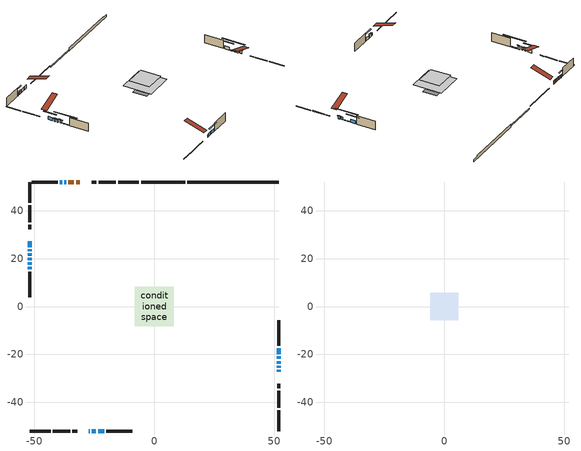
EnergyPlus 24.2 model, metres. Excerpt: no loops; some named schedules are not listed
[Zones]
conditioned space
 floor adiabatic (Floor2 construction): -3.17,-3.17 -3.17,3.17 3.17,3.17 3.17,-3.17 z0.66
 floor adiabatic (AdiabaticFloorConstruction): -8.2,-8.2 -8.2,8.2 8.2,8.2 8.2,-8.2 z3.1
 floor foundation (Slab1 construction): -5.54,-4.01 -5.54,4.01 5.54,4.01 5.54,-4.01 z-1.07
 floor foundation (Slab2 construction): -3.17,-3.17 -3.17,3.17 3.17,3.17 3.17,-3.17 z-0.65
 wall outside (RimJoist1 construction): -6.37,51.98 -15.1,51.98 / -51.98,-51.98 -43.25,-51.98 / -51.98,51.98 -51.98,43.25 / 51.98,-51.98 51.98,-43.25 z0.66:0.96
 wall outside (RimJoist2 construction): -16.03,51.98 -23.19,51.98 / -42.32,-51.98 -35.16,-51.98 / -51.98,42.32 -51.98,35.16 / 51.98,-42.32 51.98,-35.16 z0.66:0.96
 wall outside (RimJoist3 construction): -24.12,51.98 -26.17,51.98 / -34.23,-51.98 -32.18,-51.98 / -51.98,34.23 -51.98,32.18 / 51.98,-34.23 51.98,-32.18 z0.66:0.96
 wall outside (AdiabaticWallConstruction 1): -31.01,51.98 -32.65,51.98 / -33.58,51.98 -35.82,51.98 z0.66:2.69
 wall outside (AdiabaticWallConstruction): -27.34,-51.98 -26.93,-51.98 z0.66:1.88; -51.98,27.34 -51.98,24.83 / 51.98,-27.34 51.98,-26.5 / -26,-51.98 -24.33,-51.98 / -51.98,23.9 -51.98,23.06 / 51.98,-19.92 51.98,-17.4 / -23.4,-51.98 -20.88,-51.98 z0.66:2.44; 51.98,-25.58 51.98,-24.74 / -36.74,51.98 -37.58,51.98 / -51.98,22.13 -51.98,21.29 / -38.51,51.98 -39.35,51.98 z0.66:2.24; -51.98,20.37 -51.98,19.4 z0.66:2.19; 51.98,-23.81 51.98,-22.79 / 51.98,-21.86 51.98,-20.84 / -51.98,18.47 -51.98,17.45 / -51.98,16.53 -51.98,15.51 z0.66:1.12
 wall outside (Wall1 construction): -40.28,51.98 -51.05,51.98 / -19.95,-51.98 -9.19,-51.98 / -51.98,14.58 -51.98,3.81 / 51.98,-16.47 51.98,-5.71 z0.66:5.54
 wall foundation (FoundationWall1 construction): 13.78,51.98,-1.07 13.78,51.98,0.66 48.16,51.98,0.66 48.16,51.98,0.17 51.98,51.98,0.17 51.98,51.98,-1.07
 wall foundation (FoundationWall2 construction): 12.85,51.98 -5.44,51.98 z-0.65:0.11
 window (WindowConstruction 11): -27.34,-51.98 -26.93,-51.98 z0.66:1.88
 window (WindowConstruction 3): -51.98,27.34 -51.98,24.83 z0.66:2.44
 window (WindowConstruction 4): 51.98,-27.34 51.98,-26.5 z0.66:2.44
 window (WindowConstruction 5): 51.98,-25.57 51.98,-24.74 z0.66:2.24
 window (WindowConstruction 6): -36.75,51.98 -37.58,51.98 z0.66:2.24
 window (WindowConstruction 7): -26,-51.98 -24.33,-51.98 z0.66:2.44
 window (WindowConstruction 8): -51.98,23.9 -51.98,23.06 z0.66:2.44
 window (WindowConstruction 9): -51.98,22.13 -51.98,21.29 z0.66:2.24
 window (WindowConstruction 10): -51.98,20.36 -51.98,19.4 z0.66:2.18
 window (WindowConstruction 12): 51.98,-23.81 51.98,-22.79 z0.66:1.12
 window (WindowConstruction 13): 51.98,-21.86 51.98,-20.85 z0.66:1.12
 window (WindowConstruction 14): -51.98,18.47 -51.98,17.45 z0.66:1.12
 window (WindowConstruction 15): -51.98,16.52 -51.98,15.51 z0.66:1.12
 window (WindowConstruction): 51.98,-19.92 51.98,-17.4 z0.66:2.44
 window (WindowConstruction 1): -38.51,51.98 -39.35,51.98 z0.66:2.24
 window (WindowConstruction 2): -23.4,-51.98 -20.88,-51.98 z0.66:2.44
 door (Door): -31.01,51.98 -32.65,51.98 z0.66:2.69
 door (Door 1): -33.58,51.98 -35.82,51.98 z0.66:2.69
 ceiling adiabatic (AdiabaticFloorConstruction): 8.2,-8.2 8.2,8.2 -8.2,8.2 -8.2,-8.2 z3.1
attic - vented
 floor to conditioned space (Floor1 construction Reversed): -5.81,-5.81 -5.81,5.81 5.81,5.81 5.81,-5.81 z5.54
 roof outside (Roof1 construction): -30.08,51.98,5.54 -30.08,40.67,9.31 -27.1,40.67,9.31 -27.1,51.98,5.54; -28.27,-51.98,5.54 -28.27,-40.67,9.31 -31.25,-40.67,9.31 -31.25,-51.98,5.54; -51.98,28.27,5.54 -40.67,28.27,9.31 -40.67,31.25,9.31 -51.98,31.25,5.54; 51.98,-28.27,5.54 40.67,-28.27,9.31 40.67,-31.25,9.31 51.98,-31.25,5.54
shading: -51.98,22.29 -51.98,29.88 -52.39,29.88 -52.39,22.29 z4.98; 51.98,-26.3 51.98,-27.54 52.39,-27.54 52.39,-26.3 z2.64; 51.98,-24.54 51.98,-25.78 52.39,-25.78 52.39,-24.54 z2.44; -37.78,51.98 -36.54,51.98 -36.54,52.39 -37.78,52.39 z2.44; -24.13,-51.98 -26.2,-51.98 -26.2,-52.39 -24.13,-52.39 z2.64; -51.98,22.86 -51.98,24.1 -52.39,24.1 -52.39,22.86 z2.64; -51.98,21.09 -51.98,22.33 -52.39,22.33 -52.39,21.09 z2.44; -51.98,18.74 -51.98,21.03 -52.13,21.03 -52.13,18.74 z2.85; 51.98,-17.51 51.98,-29.09 52.39,-29.09 52.39,-17.51 z6.4; 51.98,-15.57 51.98,-27.14 52.39,-27.14 52.39,-15.57 z6.4; -51.98,12.17 -51.98,23.75 -52.39,23.75 -52.39,12.17 z6.4; -51.98,10.23 -51.98,21.8 -52.39,21.8 -52.39,10.23 z6.4; 51.98,-14.86 51.98,-22.46 52.39,-22.46 52.39,-14.86 z4.98; -41.89,51.98 -35.97,51.98 -35.97,52.39 -41.89,52.39 z4.77; -18.34,-51.98 -25.94,-51.98 -25.94,-52.39 -18.34,-52.39 z4.98
[Building]
Building 1: Terrain=Suburbs
[Site:Location]
Erieau AUT_ON: Latitude {deg}=42.25; Longitude {deg}=-81.9; Time Zone {hr}=-5; Elevation {m}=178; Keep Site Location Information=Yes
[Site:GroundTemperature:Shallow]
5.2292, 3.30147, 3.1471, 4.0619, 7.73432, 11.3896, 14.5586, 16.5661, 16.7366, 15.1039, 12.0157, 8.47254
[Site:WaterMainsTemperature]
Calculation Method=Schedule; Temperature Schedule=mains temperature schedule
[Material] Roughness=Rough; Thermal Absorptance=0.9
Name | Thickness {m} | Conductivity {W/m-K} | Density {kg/m3} | Specific Heat {J/kg-K} | Solar Absorptance | Visible Absorptance
asphalt or fiberglass shingles | 0.00635 | 0.162714 | 1121.4 | 1465.45 | 0.4 | 0.4
ceiling loosefill ins | 0.0846667 | 0.0480833 | 16.02 | 1046.75 | 0.7 | 0.7
ceiling stud and cavity | 0.1397 | 0.0899514 | 65.682 | 1177.47 | 0.7 | 0.7
concrete 4.0 in. | 0.1016 | 1.803125 | 2242.8 | 837.4 | 0.7 | 0.7
concrete 8.0 in. | 0.2032 | 1.803125 | 2242.8 | 837.4 | 0.7 | 0.7
door material | 0.04445 | 0.188738 | 512.64 | 1214.23 | 0.7 | 0.7
door material 1 | 0.04445 | 0.0451087 | 512.64 | 1214.23 | 0.7 | 0.7
exterior vertical ins | 0.013954 | 0.029427 | 32.04 | 1214.23 | 0.7 | 0.7
exterior vertical ins 1 | 0.0134723 | 0.029427 | 32.04 | 1214.23 | 0.7 | 0.7
floor covering | 0.0127 | 9.015625 | 54.468 | 1339.84 | 0.6 | 0.6
floor covering 1 | 0.0127 | 0.0433444 | 54.468 | 1339.84 | 0.6 | 0.6
floor rigid ins; wall rigid ins | 0.512978 | 0.029427 | 32.04 | 1214.23 | 0.7 | 0.7
floor stud and cavity | 0.0889 | 0.352566 | 50.32683 | 1063.81 | 0.7 | 0.7
floor stud and cavity 1 | 0.1397 | 1.75129 | 37.0049 | 1207.88 | 0.7 | 0.7
furniture material conditioned space 1 | 0.1524 | 0.115458 | 640.8 | 1214.23 | 0.6 | 0.6
gypsum board | 0.00254 | 0.160291 | 801 | 837.4 | 0.6 | 0.6
gypsum board 1 | 0.0127 | 0.160291 | 801 | 837.4 | 0.6 | 0.6
gypsum board 2 | 0.0127 | 0.160291 | 801 | 837.4 | 0.7 | 0.7
osb sheathing 0.75 in. | 0.01905 | 0.115458 | 512.64 | 1214.23 | 0.7 | 0.7
osb sheathing 2.0 in. | 0.0508 | 0.115458 | 512.64 | 1214.23 | 0.7 | 0.7
rim joist rigid ins | 0.051816 | 0.029427 | 32.04 | 1214.23 | 0.7 | 0.7
rim joist stud and cavity | 0.0508 | 0.107068 | 50.32683 | 1063.81 | 0.6 | 0.6
rim joist stud and cavity 1 | 0.0508 | 0.308293 | 125.044 | 1163.47 | 0.6 | 0.6
rim joist stud and cavity 2 | 0.0508 | 0.325695 | 125.044 | 1163.47 | 0.6 | 0.6
slab rigid ins | 0.00025908 | 0.029427 | 32.04 | 1214.23 | 0.7 | 0.7
wall stud and cavity | 0.0889 | 0.203401 | 50.32683 | 1063.81 | 0.7 | 0.7
wall stud and cavity 1 | 0.0889 | 0.380278 | 52.3479 | 1209.89 | 0.7 | 0.7
wall stud and cavity 2 | 0.0889 | 0.391764 | 83.0341 | 1211.67 | 0.7 | 0.7
wood siding | 0.00254 | 0.102417 | 544.68 | 1172.36 | 0.4 | 0.4
wood siding 1; wood siding 2; wood siding 3 | 0.0254 | 0.102417 | 544.68 | 1172.36 | 0.7 | 0.7
[WindowMaterial:SimpleGlazingSystem]
Name | U-Factor {W/m2-K} | Solar Heat Gain Coefficient
WindowMaterial | 2.455735 | 0.62
WindowMaterial 1 | 2.46368 | 0.61
WindowMaterial 2 | 2.44608 | 0.62
WindowMaterial 3 | 3.026374 | 0.54
WindowMaterial 4 | 3.003662 | 0.58
WindowMaterial 5 | 5.21638 | 0.66
[Construction]
AdiabaticFloorConstruction: floor stud and cavity 1, floor rigid ins, osb sheathing 0.75 in., floor covering 1
AdiabaticWallConstruction: wood siding 2, wall rigid ins, wall stud and cavity 1, gypsum board 1
AdiabaticWallConstruction 1: wood siding 3, wall rigid ins, wall stud and cavity 1, gypsum board 1
Door: door material
Door 1: door material 1
Floor1 construction Reversed: gypsum board 1, ceiling stud and cavity, ceiling loosefill ins
Floor2 construction: floor stud and cavity, floor covering
FoundationWall1 construction; FoundationWall2 construction: concrete 8.0 in., gypsum board 2
furniture construction conditioned space 1: furniture material conditioned space 1
PartitionWallConstruction: gypsum board 1, wall stud and cavity 2, gypsum board 1
RimJoist1 construction: wood siding 1, rim joist stud and cavity
RimJoist2 construction: wood siding 1, rim joist rigid ins, osb sheathing 2.0 in., rim joist stud and cavity 1
RimJoist3 construction: wood siding 1, rim joist rigid ins, osb sheathing 2.0 in., rim joist stud and cavity 2
Roof1 construction: asphalt or fiberglass shingles
Slab1 construction: slab rigid ins, concrete 4.0 in.
Slab2 construction: concrete 4.0 in.
Wall1 construction: wood siding, wall stud and cavity, gypsum board
WindowConstruction; WindowConstruction 2; WindowConstruction 3; WindowConstruction 4; WindowConstruction 7; WindowConstruction 8: WindowMaterial
WindowConstruction 1; WindowConstruction 5; WindowConstruction 6; WindowConstruction 9: WindowMaterial 1
WindowConstruction 10: WindowMaterial 2
WindowConstruction 11: WindowMaterial 3
WindowConstruction 12; WindowConstruction 14: WindowMaterial 4
WindowConstruction 13; WindowConstruction 15: WindowMaterial 5
[Zone] Multiplier=1; Part of Total Floor Area=Yes
Name | Volume {m3}
attic - vented | 82.5784
conditioned space | 887.6
[Space]
Name | Zone | Volume {m3}
attic - vented 1 | attic - vented | 82.5784
conditioned space 1 | conditioned space | 887.6
[ZoneInfiltration:EffectiveLeakageArea]
infil attic - vented 1: Zone or Space=attic - vented 1; Schedule=Always On Discrete; Effective Air Leakage Area {cm2}=6475.2; Stack Coefficient=0.000262222; Wind Coefficient=1.09409e-05
[ZoneMixing]
whole house fan mix: Zone or Space=attic - vented; Schedule=Always On Continuous; Design Flow Rate Calculation Method=Flow/Zone; Design Flow Rate {m3/s}=0; Source Zone or Space=conditioned space
[SurfaceProperty:ExposedFoundationPerimeter] Exposed Perimeter Calculation Method=TotalExposedPerimeter
Name | Total Exposed Perimeter {m}
Slab1 | 38.203
Slab2 | 18.288
[InternalMass] Zone or ZoneList=conditioned space; Space or SpaceList=conditioned space 1
Name | Construction | Surface Area {m2}
furniture mass conditioned space 1 | furniture construction conditioned space 1 | 175.18
partition wall mass | PartitionWallConstruction | 397.82
[Lights]
interior lighting: Zone or ZoneList or Space or SpaceList=conditioned space 1; Schedule=interior lighting schedule; Design Level Calculation Method=LightingLevel; Lighting Level {W}=343.2; Return Air Fraction=0; Fraction Radiant=0.6; Fraction Visible=0.2; Fraction Replaceable=1
[People]
occupants: Zone or ZoneList or Space or SpaceList=conditioned space 1; Number of People Schedule=occupants schedule; Number of People Calculation Method=People; Number of People=3; Fraction Radiant=0.314171; Sensible Heat Fraction=0.56303; Activity Level Schedule=occupants activity schedule; Carbon Dioxide Generation Rate {m3/s-W}=0; Enable ASHRAE 55 Comfort Warnings=No; Mean Radiant Temperature Calculation Type=EnclosureAveraged
[ElectricEquipment] Zone or ZoneList or Space or SpaceList=conditioned space 1; Design Level Calculation Method=EquipmentLevel
Name | Schedule | Design Level {W} | Fraction Latent | Fraction Radiant | Fraction Lost
clothes dryer | clothes dryer schedule | 140.772 | 0.015 | 0.081 | 0.85
clothes washer | clothes washer schedule | 32.1985 | 0.03 | 0.162 | 0.7
cooking range | cooking range schedule | 215.147 | 0.08 | 0.432 | 0.2
dishwasher | dishwasher schedule | 66.8632 | 0.3 | 0.18 | 0.4
fridge | fridge schedule | 72.9452 | 0 | 0.6 | 0
mech vent house fan | mech vent house fan schedule | 0 | 0 | 0 | 1
mech vent house fan cfis | mech vent house fan cfis schedule | 0 | 0 | 0 | 0
misc plug loads | misc plug loads schedule | 494.7 | 0.045 | 0.513 | 0.1
whole house fan | Always On Discrete | 0 | 0 | 0 | 1
[OtherEquipment] Zone or ZoneList or Space or SpaceList=conditioned space 1; Design Level Calculation Method=EquipmentLevel
Name | Fuel Type | Schedule | Design Level {W} | Fraction Latent | Fraction Radiant | Fraction Lost
clothes dryer 1 | Electricity | clothes dryer schedule | 0 | 0.015 | 0.081 | 0.85
cooking range 1 | Electricity | cooking range schedule | 0 | 0.08 | 0.432 | 0.2
general water use latent | None | general water use schedule | 62.594 | 1 | 0 | 0
general water use sensible | None | general water use schedule | -61.6891 | 0 | 0.6 | 0
mech vent house fan latent load | None | Always On Discrete | 0 | 1 | 0 | 0
mech vent house fan sensible load | None | Always On Discrete | 0 | 0 | 0 | 0
water heater energy adjustment1 | Electricity | Always On Discrete | 0.01 | 0 | 0 | 1
[ZoneInfiltration:DesignFlowRate] Zone or ZoneList or Space or SpaceList=conditioned space 1; Schedule=Always On Discrete; Design Flow Rate Calculation Method=Flow/Zone; Design Flow Rate {m3/s}=0
infil flow; natural vent flow; whole house fan flow
[Foundation:Kiva] Initial Indoor Air Temperature {C}=18; Wall Depth Below Slab {m}=0.2032; Custom Block X Position 1 {m}=0.2159; Custom Block Z Position 1 {m}=0
Name | Wall Height Above Grade {m} | Custom Block Material Name 1 | Custom Block Depth 1 {m}
Foundation Kiva 1 | 0.660014 | exterior vertical ins | 1.73001
Foundation Kiva 2 | 0.110002 | exterior vertical ins 1 | 0.759988
[Foundation:Kiva:Settings]
Soil Conductivity {W/m-K}=0.849921; Soil Density {kg/m3}=1842.3; Soil Specific Heat {J/kg-K}=418.7; Ground Solar Absorptivity=0.9; Ground Thermal Absorptivity=0.9; Ground Surface Roughness {m}=0.03; Far-Field Width {m}=40; Deep-Ground Boundary Condition=ZeroFlux; Deep-Ground Depth {m}=40; Minimum Cell Dimension {m}=0.2; Maximum Cell Growth Coefficient=3; Simulation Timestep=Timestep
[Exterior:Lights]
exterior lighting: Schedule=exterior lighting schedule; Design Level {W}=75.6
[Schedule:Constant]
Name | Hourly Value
Always On Continuous; mech vent house fan schedule; mech vent house fan cfis schedule; Always On Discrete | 1
occupants activity schedule | 117.228
fridge schedule | 0
[Schedule:Week:Daily]
interior lighting schedule Week Rule - Jan1-Jan27: interior lighting schedule day, interior lighting schedule day, interior lighting schedule day, interior lighting schedule day, interior lighting schedule day, interior lighting schedule day, interior lighting schedule day, interior lighting schedule default day, interior lighting schedule default day, interior lighting schedule default day, interior lighting schedule default day, interior lighting schedule default day
interior lighting schedule Week Rule - Jan28-Feb3: interior lighting schedule day, interior lighting schedule day, interior lighting schedule day, interior lighting schedule day, interior lighting schedule day 1, interior lighting schedule day 1, interior lighting schedule day 1, interior lighting schedule default day, interior lighting schedule default day, interior lighting schedule default day, interior lighting schedule default day, interior lighting schedule default day
interior lighting schedule Week Rule - Feb4-Feb24: interior lighting schedule day 1, interior lighting schedule day 1, interior lighting schedule day 1, interior lighting schedule day 1, interior lighting schedule day 1, interior lighting schedule day 1, interior lighting schedule day 1, interior lighting schedule default day, interior lighting schedule default day, interior lighting schedule default day, interior lighting schedule default day, interior lighting schedule default day
interior lighting schedule Week Rule - Feb25-Mar3: interior lighting schedule day 1, interior lighting schedule day 1, interior lighting schedule day 1, interior lighting schedule day 1, interior lighting schedule day 2, interior lighting schedule day 2, interior lighting schedule day 2, interior lighting schedule default day, interior lighting schedule default day, interior lighting schedule default day, interior lighting schedule default day, interior lighting schedule default day
interior lighting schedule Week Rule - Mar4-Mar31: interior lighting schedule day 2, interior lighting schedule day 2, interior lighting schedule day 2, interior lighting schedule day 2, interior lighting schedule day 2, interior lighting schedule day 2, interior lighting schedule day 2, interior lighting schedule default day, interior lighting schedule default day, interior lighting schedule default day, interior lighting schedule default day, interior lighting schedule default day
interior lighting schedule Week Rule - Apr1-Apr28: interior lighting schedule day 3, interior lighting schedule day 3, interior lighting schedule day 3, interior lighting schedule day 3, interior lighting schedule day 3, interior lighting schedule day 3, interior lighting schedule day 3, interior lighting schedule default day, interior lighting schedule default day, interior lighting schedule default day, interior lighting schedule default day, interior lighting schedule default day
interior lighting schedule Week Rule - Apr29-May5: interior lighting schedule day 3, interior lighting schedule day 3, interior lighting schedule day 4, interior lighting schedule day 4, interior lighting schedule day 4, interior lighting schedule day 4, interior lighting schedule day 4, interior lighting schedule default day, interior lighting schedule default day, interior lighting schedule default day, interior lighting schedule default day, interior lighting schedule default day
interior lighting schedule Week Rule - May6-May26: interior lighting schedule day 4, interior lighting schedule day 4, interior lighting schedule day 4, interior lighting schedule day 4, interior lighting schedule day 4, interior lighting schedule day 4, interior lighting schedule day 4, interior lighting schedule default day, interior lighting schedule default day, interior lighting schedule default day, interior lighting schedule default day, interior lighting schedule default day
interior lighting schedule Week Rule - May27-Jun2: interior lighting schedule day 4, interior lighting schedule day 4, interior lighting schedule day 4, interior lighting schedule day 4, interior lighting schedule day 4, interior lighting schedule day 5, interior lighting schedule day 5, interior lighting schedule default day, interior lighting schedule default day, interior lighting schedule default day, interior lighting schedule default day, interior lighting schedule default day
interior lighting schedule Week Rule - Jun3-Jun30: interior lighting schedule day 5, interior lighting schedule day 5, interior lighting schedule day 5, interior lighting schedule day 5, interior lighting schedule day 5, interior lighting schedule day 5, interior lighting schedule day 5, interior lighting schedule default day, interior lighting schedule default day, interior lighting schedule default day, interior lighting schedule default day, interior lighting schedule default day
interior lighting schedule Week Rule - Jul1-Jul28: interior lighting schedule day 6, interior lighting schedule day 6, interior lighting schedule day 6, interior lighting schedule day 6, interior lighting schedule day 6, interior lighting schedule day 6, interior lighting schedule day 6, interior lighting schedule default day, interior lighting schedule default day, interior lighting schedule default day, interior lighting schedule default day, interior lighting schedule default day
interior lighting schedule Week Rule - Jul29-Aug4: interior lighting schedule day 6, interior lighting schedule day 6, interior lighting schedule day 6, interior lighting schedule day 7, interior lighting schedule day 7, interior lighting schedule day 7, interior lighting schedule day 7, interior lighting schedule default day, interior lighting schedule default day, interior lighting schedule default day, interior lighting schedule default day, interior lighting schedule default day
interior lighting schedule Week Rule - Aug5-Aug25: interior lighting schedule day 7, interior lighting schedule day 7, interior lighting schedule day 7, interior lighting schedule day 7, interior lighting schedule day 7, interior lighting schedule day 7, interior lighting schedule day 7, interior lighting schedule default day, interior lighting schedule default day, interior lighting schedule default day, interior lighting schedule default day, interior lighting schedule default day
interior lighting schedule Week Rule - Aug26-Sep1: interior lighting schedule day 7, interior lighting schedule day 7, interior lighting schedule day 7, interior lighting schedule day 7, interior lighting schedule day 7, interior lighting schedule day 7, interior lighting schedule day 8, interior lighting schedule default day, interior lighting schedule default day, interior lighting schedule default day, interior lighting schedule default day, interior lighting schedule default day
interior lighting schedule Week Rule - Sep2-Sep29: interior lighting schedule day 8, interior lighting schedule day 8, interior lighting schedule day 8, interior lighting schedule day 8, interior lighting schedule day 8, interior lighting schedule day 8, interior lighting schedule day 8, interior lighting schedule default day, interior lighting schedule default day, interior lighting schedule default day, interior lighting schedule default day, interior lighting schedule default day
interior lighting schedule Week Rule - Sep30-Oct6: interior lighting schedule day 8, interior lighting schedule day 9, interior lighting schedule day 9, interior lighting schedule day 9, interior lighting schedule day 9, interior lighting schedule day 9, interior lighting schedule day 9, interior lighting schedule default day, interior lighting schedule default day, interior lighting schedule default day, interior lighting schedule default day, interior lighting schedule default day
interior lighting schedule Week Rule - Oct7-Oct27: interior lighting schedule day 9, interior lighting schedule day 9, interior lighting schedule day 9, interior lighting schedule day 9, interior lighting schedule day 9, interior lighting schedule day 9, interior lighting schedule day 9, interior lighting schedule default day, interior lighting schedule default day, interior lighting schedule default day, interior lighting schedule default day, interior lighting schedule default day
interior lighting schedule Week Rule - Oct28-Nov3: interior lighting schedule day 9, interior lighting schedule day 9, interior lighting schedule day 9, interior lighting schedule day 9, interior lighting schedule day 10, interior lighting schedule day 10, interior lighting schedule day 10, interior lighting schedule default day, interior lighting schedule default day, interior lighting schedule default day, interior lighting schedule default day, interior lighting schedule default day
interior lighting schedule Week Rule - Nov4-Nov24: interior lighting schedule day 10, interior lighting schedule day 10, interior lighting schedule day 10, interior lighting schedule day 10, interior lighting schedule day 10, interior lighting schedule day 10, interior lighting schedule day 10, interior lighting schedule default day, interior lighting schedule default day, interior lighting schedule default day, interior lighting schedule default day, interior lighting schedule default day
interior lighting schedule Week Rule - Nov25-Dec1: interior lighting schedule day 10, interior lighting schedule day 10, interior lighting schedule day 10, interior lighting schedule day 10, interior lighting schedule day 10, interior lighting schedule day 10, interior lighting schedule day 11, interior lighting schedule default day, interior lighting schedule default day, interior lighting schedule default day, interior lighting schedule default day, interior lighting schedule default day
interior lighting schedule Week Rule - Dec2-Dec31: interior lighting schedule day 11, interior lighting schedule day 11, interior lighting schedule day 11, interior lighting schedule day 11, interior lighting schedule day 11, interior lighting schedule day 11, interior lighting schedule day 11, interior lighting schedule default day, interior lighting schedule default day, interior lighting schedule default day, interior lighting schedule default day, interior lighting schedule default day
occupants schedule Week Rule - Jan1-Dec31: occupants schedule day, occupants schedule day, occupants schedule day, occupants schedule day, occupants schedule day, occupants schedule day, occupants schedule day, occupants schedule default day, occupants schedule default day, occupants schedule default day, occupants schedule default day, occupants schedule default day
clothes dryer schedule Week Rule - Jan1-Dec31: clothes dryer schedule day, clothes dryer schedule day, clothes dryer schedule day, clothes dryer schedule day, clothes dryer schedule day, clothes dryer schedule day, clothes dryer schedule day, clothes dryer schedule default day, clothes dryer schedule default day, clothes dryer schedule default day, clothes dryer schedule default day, clothes dryer schedule default day
clothes washer schedule Week Rule - Jan1-Dec31: clothes washer schedule day, clothes washer schedule day, clothes washer schedule day, clothes washer schedule day, clothes washer schedule day, clothes washer schedule day, clothes washer schedule day, clothes washer schedule default day, clothes washer schedule default day, clothes washer schedule default day, clothes washer schedule default day, clothes washer schedule default day
cooking range schedule Week Rule - Jan1-Dec31: cooking range schedule day, cooking range schedule day, cooking range schedule day, cooking range schedule day, cooking range schedule day, cooking range schedule day, cooking range schedule day, cooking range schedule default day, cooking range schedule default day, cooking range schedule default day, cooking range schedule default day, cooking range schedule default day
dishwasher schedule Week Rule - Jan1-Dec31: dishwasher schedule day, dishwasher schedule day, dishwasher schedule day, dishwasher schedule day, dishwasher schedule day, dishwasher schedule day, dishwasher schedule day, dishwasher schedule default day, dishwasher schedule default day, dishwasher schedule default day, dishwasher schedule default day, dishwasher schedule default day
misc plug loads schedule Week Rule - Jan1-Dec31: misc plug loads schedule day, misc plug loads schedule day, misc plug loads schedule day, misc plug loads schedule day, misc plug loads schedule day, misc plug loads schedule day, misc plug loads schedule day, misc plug loads schedule default day, misc plug loads schedule default day, misc plug loads schedule default day, misc plug loads schedule default day, misc plug loads schedule default day
general water use schedule Week Rule - Jan1-Dec31: general water use schedule day, general water use schedule day, general water use schedule day, general water use schedule day, general water use schedule day, general water use schedule day, general water use schedule day, general water use schedule default day, general water use schedule default day, general water use schedule default day, general water use schedule default day, general water use schedule default day
exterior lighting schedule Week Rule - Jan1-Jan27: exterior lighting schedule day, exterior lighting schedule day, exterior lighting schedule day, exterior lighting schedule day, exterior lighting schedule day, exterior lighting schedule day, exterior lighting schedule day, exterior lighting schedule default day, exterior lighting schedule default day, exterior lighting schedule default day, exterior lighting schedule default day, exterior lighting schedule default day
exterior lighting schedule Week Rule - Jan28-Feb3: exterior lighting schedule day, exterior lighting schedule day, exterior lighting schedule day, exterior lighting schedule day, exterior lighting schedule day 1, exterior lighting schedule day 1, exterior lighting schedule day 1, exterior lighting schedule default day, exterior lighting schedule default day, exterior lighting schedule default day, exterior lighting schedule default day, exterior lighting schedule default day
exterior lighting schedule Week Rule - Feb4-Feb24: exterior lighting schedule day 1, exterior lighting schedule day 1, exterior lighting schedule day 1, exterior lighting schedule day 1, exterior lighting schedule day 1, exterior lighting schedule day 1, exterior lighting schedule day 1, exterior lighting schedule default day, exterior lighting schedule default day, exterior lighting schedule default day, exterior lighting schedule default day, exterior lighting schedule default day
exterior lighting schedule Week Rule - Feb25-Mar3: exterior lighting schedule day 1, exterior lighting schedule day 1, exterior lighting schedule day 1, exterior lighting schedule day 1, exterior lighting schedule day 2, exterior lighting schedule day 2, exterior lighting schedule day 2, exterior lighting schedule default day, exterior lighting schedule default day, exterior lighting schedule default day, exterior lighting schedule default day, exterior lighting schedule default day
exterior lighting schedule Week Rule - Mar4-Mar31: exterior lighting schedule day 2, exterior lighting schedule day 2, exterior lighting schedule day 2, exterior lighting schedule day 2, exterior lighting schedule day 2, exterior lighting schedule day 2, exterior lighting schedule day 2, exterior lighting schedule default day, exterior lighting schedule default day, exterior lighting schedule default day, exterior lighting schedule default day, exterior lighting schedule default day
exterior lighting schedule Week Rule - Apr1-Apr28: exterior lighting schedule day 3, exterior lighting schedule day 3, exterior lighting schedule day 3, exterior lighting schedule day 3, exterior lighting schedule day 3, exterior lighting schedule day 3, exterior lighting schedule day 3, exterior lighting schedule default day, exterior lighting schedule default day, exterior lighting schedule default day, exterior lighting schedule default day, exterior lighting schedule default day
exterior lighting schedule Week Rule - Apr29-May5: exterior lighting schedule day 3, exterior lighting schedule day 3, exterior lighting schedule day 4, exterior lighting schedule day 4, exterior lighting schedule day 4, exterior lighting schedule day 4, exterior lighting schedule day 4, exterior lighting schedule default day, exterior lighting schedule default day, exterior lighting schedule default day, exterior lighting schedule default day, exterior lighting schedule default day
exterior lighting schedule Week Rule - May6-May26: exterior lighting schedule day 4, exterior lighting schedule day 4, exterior lighting schedule day 4, exterior lighting schedule day 4, exterior lighting schedule day 4, exterior lighting schedule day 4, exterior lighting schedule day 4, exterior lighting schedule default day, exterior lighting schedule default day, exterior lighting schedule default day, exterior lighting schedule default day, exterior lighting schedule default day
exterior lighting schedule Week Rule - May27-Jun2: exterior lighting schedule day 4, exterior lighting schedule day 4, exterior lighting schedule day 4, exterior lighting schedule day 4, exterior lighting schedule day 4, exterior lighting schedule day 5, exterior lighting schedule day 5, exterior lighting schedule default day, exterior lighting schedule default day, exterior lighting schedule default day, exterior lighting schedule default day, exterior lighting schedule default day
exterior lighting schedule Week Rule - Jun3-Jun30: exterior lighting schedule day 5, exterior lighting schedule day 5, exterior lighting schedule day 5, exterior lighting schedule day 5, exterior lighting schedule day 5, exterior lighting schedule day 5, exterior lighting schedule day 5, exterior lighting schedule default day, exterior lighting schedule default day, exterior lighting schedule default day, exterior lighting schedule default day, exterior lighting schedule default day
exterior lighting schedule Week Rule - Jul1-Jul28: exterior lighting schedule day 6, exterior lighting schedule day 6, exterior lighting schedule day 6, exterior lighting schedule day 6, exterior lighting schedule day 6, exterior lighting schedule day 6, exterior lighting schedule day 6, exterior lighting schedule default day, exterior lighting schedule default day, exterior lighting schedule default day, exterior lighting schedule default day, exterior lighting schedule default day
exterior lighting schedule Week Rule - Jul29-Aug4: exterior lighting schedule day 6, exterior lighting schedule day 6, exterior lighting schedule day 6, exterior lighting schedule day 7, exterior lighting schedule day 7, exterior lighting schedule day 7, exterior lighting schedule day 7, exterior lighting schedule default day, exterior lighting schedule default day, exterior lighting schedule default day, exterior lighting schedule default day, exterior lighting schedule default day
exterior lighting schedule Week Rule - Aug5-Aug25: exterior lighting schedule day 7, exterior lighting schedule day 7, exterior lighting schedule day 7, exterior lighting schedule day 7, exterior lighting schedule day 7, exterior lighting schedule day 7, exterior lighting schedule day 7, exterior lighting schedule default day, exterior lighting schedule default day, exterior lighting schedule default day, exterior lighting schedule default day, exterior lighting schedule default day
exterior lighting schedule Week Rule - Aug26-Sep1: exterior lighting schedule day 7, exterior lighting schedule day 7, exterior lighting schedule day 7, exterior lighting schedule day 7, exterior lighting schedule day 7, exterior lighting schedule day 7, exterior lighting schedule day 8, exterior lighting schedule default day, exterior lighting schedule default day, exterior lighting schedule default day, exterior lighting schedule default day, exterior lighting schedule default day
exterior lighting schedule Week Rule - Sep2-Sep29: exterior lighting schedule day 8, exterior lighting schedule day 8, exterior lighting schedule day 8, exterior lighting schedule day 8, exterior lighting schedule day 8, exterior lighting schedule day 8, exterior lighting schedule day 8, exterior lighting schedule default day, exterior lighting schedule default day, exterior lighting schedule default day, exterior lighting schedule default day, exterior lighting schedule default day
exterior lighting schedule Week Rule - Sep30-Oct6: exterior lighting schedule day 8, exterior lighting schedule day 9, exterior lighting schedule day 9, exterior lighting schedule day 9, exterior lighting schedule day 9, exterior lighting schedule day 9, exterior lighting schedule day 9, exterior lighting schedule default day, exterior lighting schedule default day, exterior lighting schedule default day, exterior lighting schedule default day, exterior lighting schedule default day
exterior lighting schedule Week Rule - Oct7-Oct27: exterior lighting schedule day 9, exterior lighting schedule day 9, exterior lighting schedule day 9, exterior lighting schedule day 9, exterior lighting schedule day 9, exterior lighting schedule day 9, exterior lighting schedule day 9, exterior lighting schedule default day, exterior lighting schedule default day, exterior lighting schedule default day, exterior lighting schedule default day, exterior lighting schedule default day
exterior lighting schedule Week Rule - Oct28-Nov3: exterior lighting schedule day 9, exterior lighting schedule day 9, exterior lighting schedule day 9, exterior lighting schedule day 9, exterior lighting schedule day 10, exterior lighting schedule day 10, exterior lighting schedule day 10, exterior lighting schedule default day, exterior lighting schedule default day, exterior lighting schedule default day, exterior lighting schedule default day, exterior lighting schedule default day
[Schedule:Year]
interior lighting schedule: interior lighting schedule Week Rule - Jan1-Jan27, 1, 1, 1, 27, interior lighting schedule Week Rule - Jan28-Feb3, 1, 28, 2, 3, interior lighting schedule Week Rule - Feb4-Feb24, 2, 4, 2, 24, interior lighting schedule Week Rule - Feb25-Mar3, 2, 25, 3, 3, interior lighting schedule Week Rule - Mar4-Mar31, 3, 4, 3, 31, interior lighting schedule Week Rule - Apr1-Apr28, 4, 1, 4, 28, interior lighting schedule Week Rule - Apr29-May5, 4, 29, 5, 5, interior lighting schedule Week Rule - May6-May26, 5, 6, 5, 26, interior lighting schedule Week Rule - May27-Jun2, 5, 27, 6, 2, interior lighting schedule Week Rule - Jun3-Jun30, 6, 3, 6, 30, interior lighting schedule Week Rule - Jul1-Jul28, 7, 1, 7, 28, interior lighting schedule Week Rule - Jul29-Aug4, 7, 29, 8, 4, interior lighting schedule Week Rule - Aug5-Aug25, 8, 5, 8, 25, interior lighting schedule Week Rule - Aug26-Sep1, 8, 26, 9, 1, interior lighting schedule Week Rule - Sep2-Sep29, 9, 2, 9, 29, interior lighting schedule Week Rule - Sep30-Oct6, 9, 30, 10, 6, interior lighting schedule Week Rule - Oct7-Oct27, 10, 7, 10, 27, interior lighting schedule Week Rule - Oct28-Nov3, 10, 28, 11, 3, interior lighting schedule Week Rule - Nov4-Nov24, 11, 4, 11, 24, interior lighting schedule Week Rule - Nov25-Dec1, 11, 25, 12, 1, interior lighting schedule Week Rule - Dec2-Dec31, 12, 2, 12, 31
occupants schedule: occupants schedule Week Rule - Jan1-Dec31, 1, 1, 12, 31
clothes dryer schedule: clothes dryer schedule Week Rule - Jan1-Dec31, 1, 1, 12, 31
clothes washer schedule: clothes washer schedule Week Rule - Jan1-Dec31, 1, 1, 12, 31
cooking range schedule: cooking range schedule Week Rule - Jan1-Dec31, 1, 1, 12, 31
dishwasher schedule: dishwasher schedule Week Rule - Jan1-Dec31, 1, 1, 12, 31
misc plug loads schedule: misc plug loads schedule Week Rule - Jan1-Dec31, 1, 1, 12, 31
general water use schedule: general water use schedule Week Rule - Jan1-Dec31, 1, 1, 12, 31
exterior lighting schedule: exterior lighting schedule Week Rule - Jan1-Jan27, 1, 1, 1, 27, exterior lighting schedule Week Rule - Jan28-Feb3, 1, 28, 2, 3, exterior lighting schedule Week Rule - Feb4-Feb24, 2, 4, 2, 24, exterior lighting schedule Week Rule - Feb25-Mar3, 2, 25, 3, 3, exterior lighting schedule Week Rule - Mar4-Mar31, 3, 4, 3, 31, exterior lighting schedule Week Rule - Apr1-Apr28, 4, 1, 4, 28, exterior lighting schedule Week Rule - Apr29-May5, 4, 29, 5, 5, exterior lighting schedule Week Rule - May6-May26, 5, 6, 5, 26, exterior lighting schedule Week Rule - May27-Jun2, 5, 27, 6, 2, exterior lighting schedule Week Rule - Jun3-Jun30, 6, 3, 6, 30, exterior lighting schedule Week Rule - Jul1-Jul28, 7, 1, 7, 28, exterior lighting schedule Week Rule - Jul29-Aug4, 7, 29, 8, 4, exterior lighting schedule Week Rule - Aug5-Aug25, 8, 5, 8, 25, exterior lighting schedule Week Rule - Aug26-Sep1, 8, 26, 9, 1, exterior lighting schedule Week Rule - Sep2-Sep29, 9, 2, 9, 29, exterior lighting schedule Week Rule - Sep30-Oct6, 9, 30, 10, 6, exterior lighting schedule Week Rule - Oct7-Oct27, 10, 7, 10, 27, exterior lighting schedule Week Rule - Oct28-Nov3, 10, 28, 11, 3, exterior lighting schedule Week Rule - Nov4-Nov24, 11, 4, 11, 24, exterior lighting schedule Week Rule - Nov25-Dec1, 11, 25, 12, 1, exterior lighting schedule Week Rule - Dec2-Dec31, 12, 2, 12, 31
[Schedule:Compact]
mains temperature schedule: Through: 01/01, For: AllDays, Until: 24:00, 8.89333, Through: 01/02, For: AllDays, Until: 24:00, 8.82722, Through: 01/03, For: AllDays, Until: 24:00, 8.76167, Through: 01/04, For: AllDays, Until: 24:00, 8.69778, Through: 01/05, For: AllDays, Until: 24:00, 8.635, Through: 01/06, For: AllDays, Until: 24:00, 8.57333, Through: 01/07, For: AllDays, Until: 24:00, 8.51333, Through: 01/08, For: AllDays, Until: 24:00, 8.455, Through: 01/09, For: AllDays, Until: 24:00, 8.39778, Through: 01/10, For: AllDays, Until: 24:00, 8.34167, Through: 01/11, For: AllDays, Until: 24:00, 8.28722, Through: 01/12, For: AllDays, Until: 24:00, 8.23444, Through: 01/13, For: AllDays, Until: 24:00, 8.18278, Through: 01/14, For: AllDays, Until: 24:00, 8.13222, Through: 01/15, For: AllDays, Until: 24:00, 8.08389, Through: 01/16, For: AllDays, Until: 24:00, 8.03667, Through: 01/17, For: AllDays, Until: 24:00, 7.99111, Through: 01/18, For: AllDays, Until: 24:00, 7.94667, Through: 01/19, For: AllDays, Until: 24:00, 7.90389, Through: 01/20, For: AllDays, Until: 24:00, 7.86278, Through: 01/21, For: AllDays, Until: 24:00, 7.82333, Through: 01/22, For: AllDays, Until: 24:00, 7.78556, Through: 01/23, For: AllDays, Until: 24:00, 7.74889, Through: 01/24, For: AllDays, Until: 24:00, 7.71444, Through: 01/25, For: AllDays, Until: 24:00, 7.68111, Through: 01/26, For: AllDays, Until: 24:00, 7.64944, Through: 01/27, For: AllDays, Until: 24:00, 7.61944, Through: 01/28, For: AllDays, Until: 24:00, 7.59111, Through: 01/29, For: AllDays, Until: 24:00, 7.56444, Through: 01/30, For: AllDays, Until: 24:00, 7.53944, Through: 01/31, For: AllDays, Until: 24:00, 7.51611, Through: 02/01, For: AllDays, Until: 24:00, 7.49444, Through: 02/02, For: AllDays, Until: 24:00, 7.47389, Through: 02/03, For: AllDays, Until: 24:00, 7.45556, Through: 02/04, For: AllDays, Until: 24:00, 7.43889, Through: 02/05, For: AllDays, Until: 24:00, 7.42389, Through: 02/06, For: AllDays, Until: 24:00, 7.41056, Through: 02/07, For: AllDays, Until: 24:00, 7.39889, Through: 02/08, For: AllDays, Until: 24:00, 7.38833, Through: 02/09, For: AllDays, Until: 24:00, 7.38, Through: 02/10, For: AllDays, Until: 24:00, 7.37389, Through: 02/11, For: AllDays, Until: 24:00, 7.36889, Through: 02/12, For: AllDays, Until: 24:00, 7.36556, Through: 02/13, For: AllDays, Until: 24:00, 7.36389, Through: 02/14, For: AllDays, Until: 24:00, 7.36389, Through: 02/15, For: AllDays, Until: 24:00, 7.36611, Through: 02/16, For: AllDays, Until: 24:00, 7.36944, Through: 02/17, For: AllDays, Until: 24:00, 7.375, Through: 02/18, For: AllDays, Until: 24:00, 7.38167, Through: 02/19, For: AllDays, Until: 24:00, 7.39056, Through: 02/20, For: AllDays, Until: 24:00, 7.40056, Through: 02/21, For: AllDays, Until: 24:00, 7.41278, Through: 02/22, For: AllDays, Until: 24:00, 7.42667, Through: 02/23, For: AllDays, Until: 24:00, 7.44222, Through: 02/24, For: AllDays, Until: 24:00, 7.45889, Through: 02/25, For: AllDays, Until: 24:00, 7.47778, Through: 02/26, For: AllDays, Until: 24:00, 7.49833, Through: 02/27, For: AllDays, Until: 24:00, 7.52056, Through: 02/28, For: AllDays, Until: 24:00, 7.54444, Through: 03/01, For: AllDays, Until: 24:00, 7.56944, Through: 03/02, For: AllDays, Until: 24:00, 7.59667, Through: 03/03, For: AllDays, Until: 24:00, 7.62556, Through: 03/04, For: AllDays, Until: 24:00, 7.65556, Through: 03/05, For: AllDays, Until: 24:00, 7.68778, Through: 03/06, For: AllDays, Until: 24:00, 7.72111, Through: 03/07, For: AllDays, Until: 24:00, 7.75611, Through: 03/08, For: AllDays, Until: 24:00, 7.79278, Through: 03/09, For: AllDays, Until: 24:00, 7.83111, Through: 03/10, For: AllDays, Until: 24:00, 7.87111, Through: 03/11, For: AllDays, Until: 24:00, 7.91222, Through: 03/12, For: AllDays, Until: 24:00, 7.95556, Through: 03/13, For: AllDays, Until: 24:00, 8, Through: 03/14, For: AllDays, Until: 24:00, 8.04556, Through: 03/15, For: AllDays, Until: 24:00, 8.09333, Through: 03/16, For: AllDays, Until: 24:00, 8.14222, Through: 03/17, For: AllDays, Until: 24:00, 8.19278, Through: 03/18, For: AllDays, Until: 24:00, 8.24444, Through: 03/19, For: AllDays, Until: 24:00, 8.29778, Through: 03/20, For: AllDays, Until: 24:00, 8.35278, Through: 03/21, For: AllDays, Until: 24:00, 8.40889, Through: 03/22, For: AllDays, Until: 24:00, 8.46611, Through: 03/23, For: AllDays, Until: 24:00, 8.52556, Through: 03/24, For: AllDays, Until: 24:00, 8.58556, Through: 03/25, For: AllDays, Until: 24:00, 8.64722, Through: 03/26, For: AllDays, Until: 24:00, 8.71, Through: 03/27, For: AllDays, Until: 24:00, 8.77444, Through: 03/28, For: AllDays, Until: 24:00, 8.84, Through: 03/29, For: AllDays, Until: 24:00, 8.90667, Through: 03/30, For: AllDays, Until: 24:00, 8.975, Through: 03/31, For: AllDays, Until: 24:00, 9.04389, Through: 04/01, For: AllDays, Until: 24:00, 9.11444, Through: 04/02, For: AllDays, Until: 24:00, 9.18611, Through: 04/03, For: AllDays, Until: 24:00, 9.25889, Through: 04/04, For: AllDays, Until: 24:00, 9.33278, Through: 04/05, For: AllDays, Until: 24:00, 9.40833, Through: 04/06, For: AllDays, Until: 24:00, 9.48444, Through: 04/07, For: AllDays, Until: 24:00, 9.56167, Through: 04/08, For: AllDays, Until: 24:00, 9.64, Through: 04/09, For: AllDays, Until: 24:00, 9.71889, Through: 04/10, For: AllDays, Until: 24:00, 9.79944, Through: 04/11, For: AllDays, Until: 24:00, 9.88056, Through: 04/12, For: AllDays, Until: 24:00, 9.96333, Through: 04/13, For: AllDays, Until: 24:00, 10.0461, Through: 04/14, For: AllDays, Until: 24:00, 10.1306, Through: 04/15, For: AllDays, Until: 24:00, 10.2156, Through: 04/16, For: AllDays, Until: 24:00, 10.3011, Through: 04/17, For: AllDays, Until: 24:00, 10.3878, Through: 04/18, For: AllDays, Until: 24:00, 10.4756, Through: 04/19, For: AllDays, Until: 24:00, 10.5639, Through: 04/20, For: AllDays, Until: 24:00, 10.6528, Through: 04/21, For: AllDays, Until: 24:00, 10.7422, Through: 04/22, For: AllDays, Until: 24:00, 10.8328, Through: 04/23, For: AllDays, Until: 24:00, 10.9239, Through: 04/24, For: AllDays, Until: 24:00, 11.0156, Through: 04/25, For: AllDays, Until: 24:00, 11.1083, Through: 04/26, For: AllDays, Until: 24:00, 11.2011, Through: 04/27, For: AllDays, Until: 24:00, 11.295, Through: 04/28, For: AllDays, Until: 24:00, 11.3889, Through: 04/29, For: AllDays, Until: 24:00, 11.4833, Through: 04/30, For: AllDays, Until: 24:00, 11.5783, Through: 05/01, For: AllDays, Until: 24:00, 11.6739, Through: 05/02, For: AllDays, Until: 24:00, 11.77, Through: 05/03, For: AllDays, Until: 24:00, 11.8661, Through: 05/04, For: AllDays, Until: 24:00, 11.9633, Through: 05/05, For: AllDays, Until: 24:00, 12.06, Through: 05/06, For: AllDays, Until: 24:00, 12.1578, Through: 05/07, For: AllDays, Until: 24:00, 12.255, Through: 05/08, For: AllDays, Until: 24:00, 12.3533, Through: 05/09, For: AllDays, Until: 24:00, 12.4511, Through: 05/10, For: AllDays, Until: 24:00, 12.5494, Through: 05/11, For: AllDays, Until: 24:00, 12.6483, Through: 05/12, For: AllDays, Until: 24:00, 12.7467, Through: 05/13, For: AllDays, Until: 24:00, 12.8456, Through: 05/14, For: AllDays, Until: 24:00, 12.9444, Through: 05/15, For: AllDays, Until: 24:00, 13.0433, Through: 05/16, For: AllDays, Until: 24:00, 13.1422, Through: 05/17, For: AllDays, Until: 24:00, 13.2411, Through: 05/18, For: AllDays, Until: 24:00, 13.34, Through: 05/19, For: AllDays, Until: 24:00, 13.4383, Through: 05/20, For: AllDays, Until: 24:00, 13.5372, Through: 05/21, For: AllDays, Until: 24:00, 13.6356, Through: 05/22, For: AllDays, Until: 24:00, 13.7339, Through: 05/23, For: AllDays, Until: 24:00, 13.8322, Through: 05/24, For: AllDays, Until: 24:00, 13.9306, Through: 05/25, For: AllDays, Until: 24:00, 14.0283, Through: 05/26, For: AllDays, Until: 24:00, 14.1256, Through: 05/27, For: AllDays, Until: 24:00, 14.2228, Through: 05/28, For: AllDays, Until: 24:00, 14.3194, Through: 05/29, For: AllDays, Until: 24:00, 14.4161, Through: 05/30, For: AllDays, Until: 24:00, 14.5122, Through: 05/31, For: AllDays, Until: 24:00, 14.6078, Through: 06/01, For: AllDays, Until: 24:00, 14.7033, Through: 06/02, For: AllDays, Until: 24:00, 14.7978, Through: 06/03, For: AllDays, Until: 24:00, 14.8922, Through: 06/04, For: AllDays, Until: 24:00, 14.9861, Through: 06/05, For: AllDays, Until: 24:00, 15.0789, Through: 06/06, For: AllDays, Until: 24:00, 15.1717, Through: 06/07, For: AllDays, Until: 24:00, 15.2639, Through: 06/08, For: AllDays, Until: 24:00, 15.355, Through: 06/09, For: AllDays, Until: 24:00, 15.4456, Through: 06/10, For: AllDays, Until: 24:00, 15.5356, Through: 06/11, For: AllDays, Until: 24:00, 15.625, Through: 06/12, For: AllDays, Until: 24:00, 15.7139, Through: 06/13, For: AllDays, Until: 24:00, 15.8017, Through: 06/14, For: AllDays, Until: 24:00, 15.8883, Through: 06/15, For: AllDays, Until: 24:00, 15.9744, Through: 06/16, For: AllDays, Until: 24:00, 16.06, Through: 06/17, For: AllDays, Until: 24:00, 16.1444, Through: 06/18, For: AllDays, Until: 24:00, 16.2278, Through: 06/19, For: AllDays, Until: 24:00, 16.3106, Through: 06/20, For: AllDays, Until: 24:00, 16.3922, Through: 06/21, For: AllDays, Until: 24:00, 16.4728, Through: 06/22, For: AllDays, Until: 24:00, 16.5522, Through: 06/23, For: AllDays, Until: 24:00, 16.6311, Through: 06/24, For: AllDays, Until: 24:00, 16.7089, Through: 06/25, For: AllDays, Until: 24:00, 16.7856, Through: 06/26, For: AllDays, Until: 24:00, 16.8606, Through: 06/27, For: AllDays, Until: 24:00, 16.935, Through: 06/28, For: AllDays, Until: 24:00, 17.0083, Through: 06/29, For: AllDays, Until: 24:00, 17.0806, Through: 06/30, For: AllDays, Until: 24:00, 17.1511, Through: 07/01, For: AllDays, Until: 24:00, 17.2211, Through: 07/02, For: AllDays, Until: 24:00, 17.2894, Through: 07/03, For: AllDays, Until: 24:00, 17.3567, Through: 07/04, For: AllDays, Until: 24:00, 17.4228, Through: 07/05, For: AllDays, Until: 24:00, 17.4878, Through: 07/06, For: AllDays, Until: 24:00, 17.5511, Through: 07/07, For: AllDays, Until: 24:00, 17.6133, Through: 07/08, For: AllDays, Until: 24:00, 17.6739, Through: 07/09, For: AllDays, Until: 24:00, 17.7333, Through: 07/10, For: AllDays, Until: 24:00, 17.7911, Through: 07/11, For: AllDays, Until: 24:00, 17.8478, Through: 07/12, For: AllDays, Until: 24:00, 17.9033, Through: 07/13, For: AllDays, Until: 24:00, 17.9572, Through: 07/14, For: AllDays, Until: 24:00, 18.0094, Through: 07/15, For: AllDays, Until: 24:00, 18.0606, Through: 07/16, For: AllDays, Until: 24:00, 18.11, Through: 07/17, For: AllDays, Until: 24:00, 18.1578, Through: 07/18, For: AllDays, Until: 24:00, 18.2044, Through: 07/19, For: AllDays, Until: 24:00, 18.2494, Through: 07/20, For: AllDays, Until: 24:00, 18.2928, Through: 07/21, For: AllDays, Until: 24:00, 18.335, Through: 07/22, For: AllDays, Until: 24:00, 18.3756, Through: 07/23, For: AllDays, Until: 24:00, 18.4139, Through: 07/24, For: AllDays, Until: 24:00, 18.4517, Through: 07/25, For: AllDays, Until: 24:00, 18.4872, Through: 07/26, For: AllDays, Until: 24:00, 18.5211, Through: 07/27, For: AllDays, Until: 24:00, 18.5539, Through: 07/28, For: AllDays, Until: 24:00, 18.5844, Through: 07/29, For: AllDays, Until: 24:00, 18.6139, Through: 07/30, For: AllDays, Until: 24:00, 18.6417, Through: 07/31, For: AllDays, Until: 24:00, 18.6678, Through: 08/01, For: AllDays, Until: 24:00, 18.6917, Through: 08/02, For: AllDays, Until: 24:00, 18.7144, Through: 08/03, For: AllDays, Until: 24:00, 18.7356, Through: 08/04, For: AllDays, Until: 24:00, 18.755, Through: 08/05, For: AllDays, Until: 24:00, 18.7728, Through: 08/06, For: AllDays, Until: 24:00, 18.7889, Through: 08/07, For: AllDays, Until: 24:00, 18.8028, Through: 08/08, For: AllDays, Until: 24:00, 18.8156, Through: 08/09, For: AllDays, Until: 24:00, 18.8267, Through: 08/10, For: AllDays, Until: 24:00, 18.8361, Through: 08/11, For: AllDays, Until: 24:00, 18.8433, Through: 08/12, For: AllDays, Until: 24:00, 18.8494, Through: 08/13, For: AllDays, Until: 24:00, 18.8533, Through: 08/14, For: AllDays, Until: 24:00, 18.8561, Through: 08/15, For: AllDays, Until: 24:00, 18.8567, Through: 08/16, For: AllDays, Until: 24:00, 18.8561, Through: 08/17, For: AllDays, Until: 24:00, 18.8533, Through: 08/18, For: AllDays, Until: 24:00, 18.8489, Through: 08/19, For: AllDays, Until: 24:00, 18.8428, Through: 08/20, For: AllDays, Until: 24:00, 18.835, Through: 08/21, For: AllDays, Until: 24:00, 18.8256, Through: 08/22, For: AllDays, Until: 24:00, 18.8144, Through: 08/23, For: AllDays, Until: 24:00, 18.8017, Through: 08/24, For: AllDays, Until: 24:00, 18.7872, Through: 08/25, For: AllDays, Until: 24:00, 18.7711, Through: 08/26, For: AllDays, Until: 24:00, 18.7533, Through: 08/27, For: AllDays, Until: 24:00, 18.7339, Through: 08/28, For: AllDays, Until: 24:00, 18.7128, Through: 08/29, For: AllDays, Until: 24:00, 18.69, Through: 08/30, For: AllDays, Until: 24:00, 18.6656, Through: 08/31, For: AllDays, Until: 24:00, 18.6394, Through: 09/01, For: AllDays, Until: 24:00, 18.6117, Through: 09/02, For: AllDays, Until: 24:00, 18.5822, Through: 09/03, For: AllDays, Until: 24:00, 18.5511, Through: 09/04, For: AllDays, Until: 24:00, 18.5183, Through: 09/05, For: AllDays, Until: 24:00, 18.4839, Through: 09/06, For: AllDays, Until: 24:00, 18.4483, Through: 09/07, For: AllDays, Until: 24:00, 18.4111, Through: 09/08, For: AllDays, Until: 24:00, 18.3717, Through: 09/09, For: AllDays, Until: 24:00, 18.3311, Through: 09/10, For: AllDays, Until: 24:00, 18.2894, Through: 09/11, For: AllDays, Until: 24:00, 18.2456, Through: 09/12, For: AllDays, Until: 24:00, 18.2006, Through: 09/13, For: AllDays, Until: 24:00, 18.1539, Through: 09/14, For: AllDays, Until: 24:00, 18.1056, Through: 09/15, For: AllDays, Until: 24:00, 18.0561, Through: 09/16, For: AllDays, Until: 24:00, 18.005, Through: 09/17, For: AllDays, Until: 24:00, 17.9528, Through: 09/18, For: AllDays, Until: 24:00, 17.8983, Through: 09/19, For: AllDays, Until: 24:00, 17.8433, Through: 09/20, For: AllDays, Until: 24:00, 17.7867, Through: 09/21, For: AllDays, Until: 24:00, 17.7283, Through: 09/22, For: AllDays, Until: 24:00, 17.6689, Through: 09/23, For: AllDays, Until: 24:00, 17.6078, Through: 09/24, For: AllDays, Until: 24:00, 17.5456, Through: 09/25, For: AllDays, Until: 24:00, 17.4822, Through: 09/26, For: AllDays, Until: 24:00, 17.4172, Through: 09/27, For: AllDays, Until: 24:00, 17.3511, Through: 09/28, For: AllDays, Until: 24:00, 17.2839, Through: 09/29, For: AllDays, Until: 24:00, 17.215, Through: 09/30, For: AllDays, Until: 24:00, 17.1456, Through: 10/01, For: AllDays, Until: 24:00, 17.0744, Through: 10/02, For: AllDays, Until: 24:00, 17.0022, Through: 10/03, For: AllDays, Until: 24:00, 16.9289, Through: 10/04, For: AllDays, Until: 24:00, 16.8544, Through: 10/05, For: AllDays, Until: 24:00, 16.7789, Through: 10/06, For: AllDays, Until: 24:00, 16.7022, Through: 10/07, For: AllDays, Until: 24:00, 16.6244, Through: 10/08, For: AllDays, Until: 24:00, 16.5456, Through: 10/09, For: AllDays, Until: 24:00, 16.4661, Through: 10/10, For: AllDays, Until: 24:00, 16.385, Through: 10/11, For: AllDays, Until: 24:00, 16.3033, Through: 10/12, For: AllDays, Until: 24:00, 16.2206, Through: 10/13, For: AllDays, Until: 24:00, 16.1372, Through: 10/14, For: AllDays, Until: 24:00, 16.0528, Through: 10/15, For: AllDays, Until: 24:00, 15.9672, Through: 10/16, For: AllDays, Until: 24:00, 15.8811, Through: 10/17, For: AllDays, Until: 24:00, 15.7939, Through: 10/18, For: AllDays, Until: 24:00, 15.7061, Through: 10/19, For: AllDays, Until: 24:00, 15.6172, Through: 10/20, For: AllDays, Until: 24:00, 15.5283, Through: 10/21, For: AllDays, Until: 24:00, 15.4383, Through: 10/22, For: AllDays, Until: 24:00, 15.3472, Through: 10/23, For: AllDays, Until: 24:00, 15.2561, Through: 10/24, For: AllDays, Until: 24:00, 15.1639, Through: 10/25, For: AllDays, Until: 24:00, 15.0711, Through: 10/26, For: AllDays, Until: 24:00, 14.9778, Through: 10/27, For: AllDays, Until: 24:00, 14.8839, Through: 10/28, For: AllDays, Until: 24:00, 14.79, Through: 10/29, For: AllDays, Until: 24:00, 14.695, Through: 10/30, For: AllDays, Until: 24:00, 14.6, Through: 10/31, For: AllDays, Until: 24:00, 14.5039, Through: 11/01, For: AllDays, Until: 24:00, 14.4078, Through: 11/02, For: AllDays, Until: 24:00, 14.3111, Through: 11/03, For: AllDays, Until: 24:00, 14.2144, Through: 11/04, For: AllDays, Until: 24:00, 14.1172, Through: 11/05, For: AllDays, Until: 24:00, 14.02, Through: 11/06, For: AllDays, Until: 24:00, 13.9222, Through: 11/07, For: AllDays, Until: 24:00, 13.8239, Through: 11/08, For: AllDays, Until: 24:00, 13.7256, Through: 11/09, For: AllDays, Until: 24:00, 13.6272, Through: 11/10, For: AllDays, Until: 24:00, 13.5289, Through: 11/11, For: AllDays, Until: 24:00, 13.43, Through: 11/12, For: AllDays, Until: 24:00, 13.3311, Through: 11/13, For: AllDays, Until: 24:00, 13.2322, Through: 11/14, For: AllDays, Until: 24:00, 13.1333, Through: 11/15, For: AllDays, Until: 24:00, 13.0344, Through: 11/16, For: AllDays, Until: 24:00, 12.9356, Through: 11/17, For: AllDays, Until: 24:00, 12.8372, Through: 11/18, For: AllDays, Until: 24:00, 12.7383, Through: 11/19, For: AllDays, Until: 24:00, 12.6394, Through: 11/20, For: AllDays, Until: 24:00, 12.5411, Through: 11/21, For: AllDays, Until: 24:00, 12.4428, Through: 11/22, For: AllDays, Until: 24:00, 12.3444, Through: 11/23, For: AllDays, Until: 24:00, 12.2467, Through: 11/24, For: AllDays, Until: 24:00, 12.1494, Through: 11/25, For: AllDays, Until: 24:00, 12.0517, Through: 11/26, For: AllDays, Until: 24:00, 11.955, Through: 11/27, For: AllDays, Until: 24:00, 11.8583, Through: 11/28, For: AllDays, Until: 24:00, 11.7617, Through: 11/29, For: AllDays, Until: 24:00, 11.6661, Through: 11/30, For: AllDays, Until: 24:00, 11.5706, Through: 12/01, For: AllDays, Until: 24:00, 11.4756, Through: 12/02, For: AllDays, Until: 24:00, 11.3806, Through: 12/03, For: AllDays, Until: 24:00, 11.2867, Through: 12/04, For: AllDays, Until: 24:00, 11.1933, Through: 12/05, For: AllDays, Until: 24:00, 11.1, Through: 12/06, For: AllDays, Until: 24:00, 11.0078, Through: 12/07, For: AllDays, Until: 24:00, 10.9161, Through: 12/08, For: AllDays, Until: 24:00, 10.825, Through: 12/09, For: AllDays, Until: 24:00, 10.735, Through: 12/10, For: AllDays, Until: 24:00, 10.645, Through: 12/11, For: AllDays, Until: 24:00, 10.5561, Through: 12/12, For: AllDays, Until: 24:00, 10.4678, Through: 12/13, For: AllDays, Until: 24:00, 10.3806, Through: 12/14, For: AllDays, Until: 24:00, 10.2939, Through: 12/15, For: AllDays, Until: 24:00, 10.2083, Through: 12/16, For: AllDays, Until: 24:00, 10.1233, Through: 12/17, For: AllDays, Until: 24:00, 10.0389, Through: 12/18, For: AllDays, Until: 24:00, 9.95611, Through: 12/19, For: AllDays, Until: 24:00, 9.87389, Through: 12/20, For: AllDays, Until: 24:00, 9.79278, Through: 12/21, For: AllDays, Until: 24:00, 9.71222, Through: 12/22, For: AllDays, Until: 24:00, 9.63333, Through: 12/23, For: AllDays, Until: 24:00, 9.555, Through: 12/24, For: AllDays, Until: 24:00, 9.47778, Through: 12/25, For: AllDays, Until: 24:00, 9.40167, Through: 12/26, For: AllDays, Until: 24:00, 9.32667, Through: 12/27, For: AllDays, Until: 24:00, 9.25278, Through: 12/28, For: AllDays, Until: 24:00, 9.18, Through: 12/29, For: AllDays, Until: 24:00, 9.10833, Through: 12/30, For: AllDays, Until: 24:00, 9.03833, Through: 12/31, For: AllDays, Until: 24:00, 8.96889
